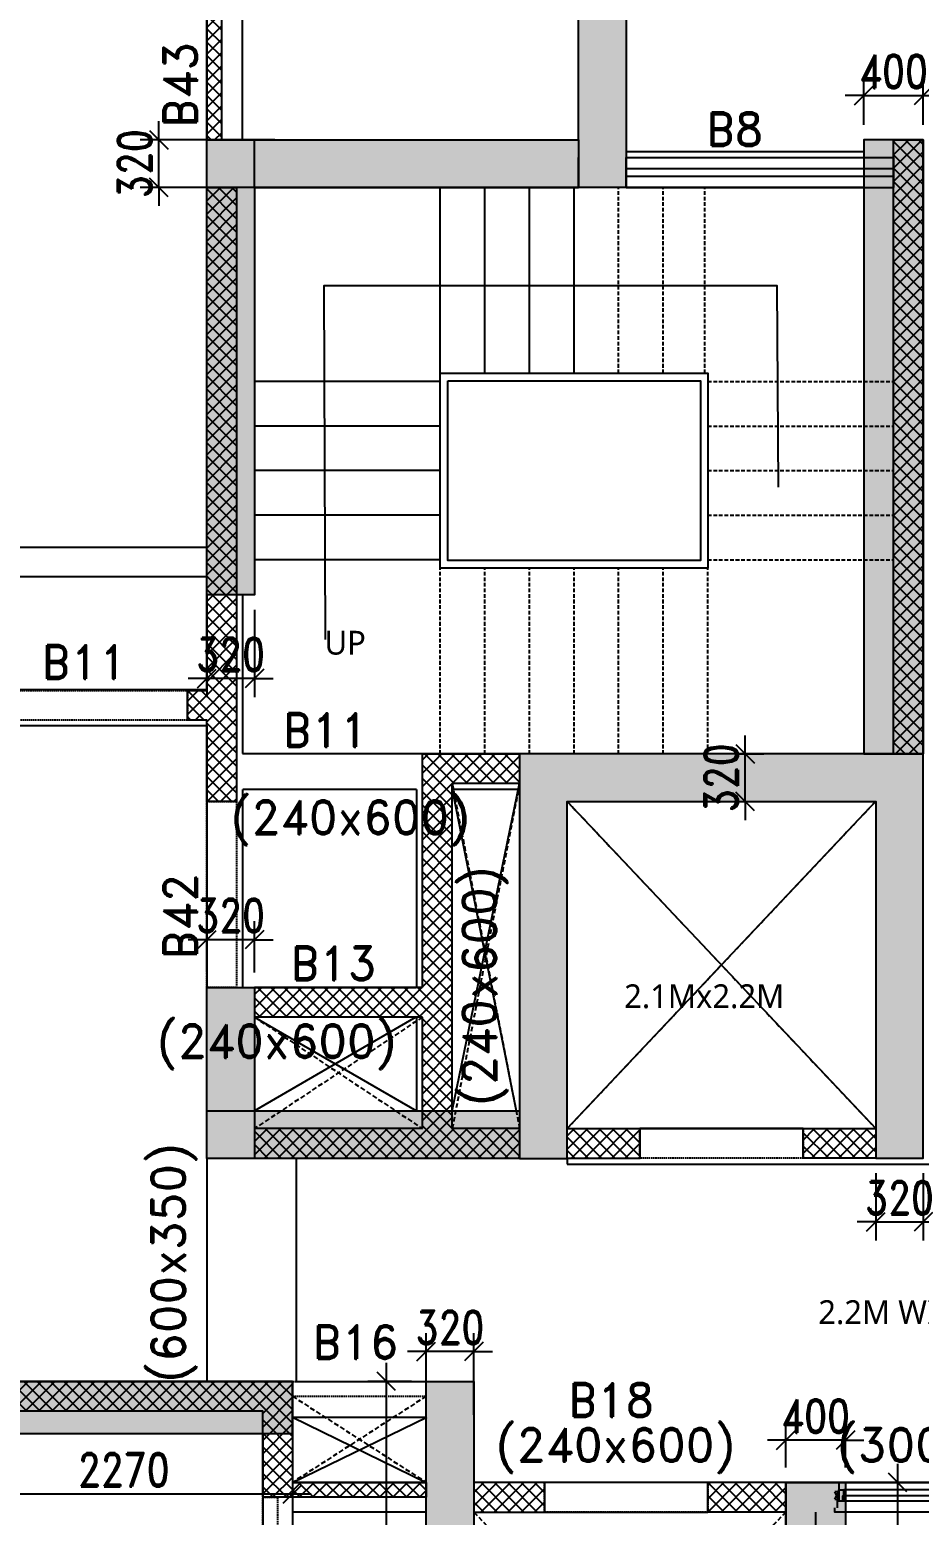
# Model space of a CAD drawing. Header units: millimetres. Extents: x 2061841 to 105821645, y -77612 to 48520811.
# Drawn here: x 105740344 to 105746329, y 48431366 to 48441357 of the extents above; entities that cross this region are included whole.
import ezdxf

# ---------------------------------------------------------------- set-up
doc = ezdxf.new("R2010")
doc.units = ezdxf.units.MM
doc.header["$LTSCALE"] = 10
doc.header["$MEASUREMENT"] = 0
for name, pattern in [('$0$HIDDEN', [0.375, 0.25, -0.125]), ('HIDDEN', [0.375, 0.25, -0.125]), ('HIDDEN2', [4.7625, 3.175, -1.5875])]:
    doc.linetypes.add(name, pattern=pattern)
for name, color, linetype in [('A-ANNO-LABL', 140, 'Continuous'), ('A-ANNO-SYMB', 211, 'Continuous'), ('A-ELEV-HIDN', 54, 'HIDDEN2'), ('A-FLOR-STRS', 211, 'Continuous'), ('A-GLAZ-FRAM', 74, 'Continuous'), ('A-WALL', 3, 'Continuous'), ('A-WALL-CILL', 140, 'Continuous'), ('A-WALL-FNSH', 8, 'Continuous'), ('A-WALL-PATT', 54, 'Continuous'), ('AS-COLS', 2, 'Continuous'), ('S-BEAM', 4, 'Continuous'), ('S-BEAMNO.', 4, 'Continuous'), ('S-CUTOUT', 6, 'Continuous'), ('S-OPENING', 6, 'Continuous')]:
    doc.layers.add(name, color=color, linetype=linetype)
doc.layers.add('S-STRCOL HATCH', color=33, linetype='Continuous', lineweight=9)
doc.styles.add('200', font='romand.shx', dxfattribs={"width": 0.8, "height": 225})
doc.styles.add('Lucida SU', font='l_10646.ttf')
doc.styles.add('RD', font='romand.shx', dxfattribs={"width": 0.9, "height": 225})
doc.dimstyles.new('GR1', dxfattribs={"dimtxt": 225, "dimasz": 125, "dimexe": 125, "dimexo": 100, "dimgap": 50, "dimtad": 1, "dimdec": 0, "dimzin": 3, "dimdsep": 46, "dimtxsty": '200', "dimblk1": 'OBLIQUE', "dimblk2": 'OBLIQUE', "dimsah": 1, "dimcen": 0.0625, "dimdle": 125, "dimclrd": 3, "dimclre": 3, "dimclrt": 2, "dimadec": 0, "dimazin": 0, "dimtfac": 1, "dimtdec": 0, "dimtix": 1, "dimtmove": 0, "dimatfit": 3, "dimfxl": 1, "dimtolj": 1, "dimtzin": 0, "dimarcsym": 0})
pattern_1 = [(135, (101911631.5, 48122568.903), (-44.9012806, -44.9012806), []), (225, (101911631.5, 48122568.903), (44.9012806, -44.9012806), [])]
pattern_2 = [(135, (101961624.047, 47916918.74), (-44.9012806, -44.9012806), []), (225, (101961624.047, 47916918.74), (44.9012806, -44.9012806), [])]

# ---------------------------------------------------------------- blocks, each defined once
blk = doc.blocks.new('Win clip')
for points in [[(14, 1.1), (14, 9), (17.6, 9), (17.6, 7.8), (18.8, 7.8), (18.8, 9), (20, 9), (20, 10.2), (0, 10.2), (0, 0), (3.4, 0), (3.4, -1.2), (2, -1.2), (2, -2.4), (4.6, -2.4), (4.6, 0), (16.8, 0), (16.8, -1.2), (15.4, -1.2), (15.4, -2.4), (18, -2.4), (18, 1.1)], [(1.2, 9), (12.7, 9), (12.7, 1.1), (1.2, 1.1)]]:
    blk.add_lwpolyline(points, close=True)
at = {"layer": 'Defpoints'}
blk.add_line((28, 2.7), (22, 2.7), dxfattribs=at)
blk = doc.blocks.new('*U685')
for p, q in [((70.2, 100), (1739.2, 100)), ((60, 25), (1739.2, 25)), ((70.4, 65.3), (1739.4, 65.3))]:
    blk.add_line(p, q)
at = {"color": 251}
for p, q in [((0, 87.5), (25, 87.5)), ((25, 87.5), (0, 37.5)), ((0, 87.5), (25, 37.5)), ((25, 37.5), (0, 37.5)), ((1799.2, 87.5), (1774.2, 87.5)), ((1774.2, 87.5), (1799.2, 37.5)), ((1799.2, 87.5), (1774.2, 37.5)), ((1774.2, 37.5), (1799.2, 37.5))]:
    blk.add_line(p, q, dxfattribs=at)
for points in [[(62.5, 70), (62.5, 66.5), (55, 66.5), (55, 85.2), (58.8, 85.2), (58.8, 83.6), (60, 83.6), (60, 88.3), (58.8, 88.3), (58.8, 86.6), (55, 86.6), (55, 98.7), (58.8, 98.7), (58.8, 97), (60, 97), (60, 100), (25, 100), (25, 25), (60, 25), (60, 65.3), (70, 65.3), (70, 70)], [(1736.7, 70), (1736.7, 66.5), (1744.2, 66.5), (1744.2, 85.2), (1740.4, 85.2), (1740.4, 83.6), (1739.2, 83.6), (1739.2, 88.3), (1740.4, 88.3), (1740.4, 86.6), (1744.2, 86.6), (1744.2, 98.7), (1740.4, 98.7), (1740.4, 97), (1739.2, 97), (1739.2, 100), (1774.2, 100), (1774.2, 25), (1739.2, 25), (1739.2, 65.3), (1729.2, 65.3), (1729.2, 70)], [(69, 69), (67.8, 69), (67.8, 70), (70, 70), (67.8, 70), (67.8, 69), (69, 69), (69, 66.5), (63.5, 66.5), (63.5, 69)], [(1730.2, 69), (1731.4, 69), (1731.4, 70), (1729.2, 70), (1731.4, 70), (1731.4, 69), (1730.2, 69), (1730.2, 66.5), (1735.7, 66.5), (1735.7, 69)]]:
    blk.add_lwpolyline(points)
for points in [[(58.8, 26.2), (26.2, 26.2), (26.2, 98.8), (53.8, 98.8), (53.8, 65.3), (58.8, 65.3)], [(64.7, 80), (64.7, 79), (63.5, 79), (64.7, 79), (64.7, 80), (62.5, 80)], [(1734.5, 80), (1734.5, 79), (1735.7, 79), (1734.5, 79), (1734.5, 80), (1736.7, 80)], [(1740.4, 26.2), (1773, 26.2), (1773, 98.8), (1745.4, 98.8), (1745.4, 65.3), (1740.4, 65.3)]]:
    blk.add_lwpolyline(points, close=True)
at = {"layer": 'A-WALL-CILL'}
blk.add_line((1774.2, -25), (25, -25), dxfattribs=at)
blk.add_lwpolyline([(0, 145), (0, 175), (1799.2, 175), (1799.2, 145)], dxfattribs=at)
at = {"layer": 'A-WALL-FNSH'}
for p, q in [((14.8, 87.5), (14.8, 145)), ((1784.4, 87.5), (1784.4, 145)), ((25, -25), (25, 35)), ((1774.2, -25), (1774.2, 35))]:
    blk.add_line(p, q, dxfattribs=at)
at = {"rotation": 270}
blk.add_blockref('Win clip', (60, 100), dxfattribs=at)
at = {"xscale": -1, "rotation": 90}
blk.add_blockref('Win clip', (1739.2, 100), dxfattribs=at)
blk = doc.blocks.new('_Oblique')
at = {"color": 0, "linetype": 'ByBlock', "lineweight": -2}
blk.add_line((-0.5, -0.5), (0.5, 0.5), dxfattribs=at)
blk = doc.blocks.new('*D1020')
at = {"layer": 'AS-COLS', "color": 3, "lineweight": -2, "transparency": 16777216}
for p, q in [((102976840.8, 48529831.9), (102976840.8, 48529399.3)), ((102979111.3, 48529831.9), (102979111.3, 48529399.3)), ((102976715.8, 48529524.3), (102979236.3, 48529524.3))]:
    blk.add_line(p, q, dxfattribs=at)
at = {"layer": 'Defpoints', "color": 0, "transparency": 16777216}
for p in [(102976840.8, 48529931.9), (102979111.3, 48529931.9), (102979111.3, 48529524.3)]:
    blk.add_point(p, dxfattribs=at)
at = {"layer": 'AS-COLS', "color": 3, "lineweight": -2, "transparency": 16777216, "xscale": 125, "yscale": 125, "zscale": 125, "rotation": 180}
blk.add_blockref('_Oblique', (102976840.8, 48529524.3), dxfattribs=at)
at = {"layer": 'AS-COLS', "color": 3, "lineweight": -2, "transparency": 16777216, "xscale": 125, "yscale": 125, "zscale": 125}
blk.add_blockref('_Oblique', (102979111.3, 48529524.3), dxfattribs=at)
at = {"layer": 'AS-COLS', "color": 2, "transparency": 16777216, "insert": (102977976, 48529686.8), "char_height": 225, "attachment_point": 5, "style": '200'}
blk.add_mtext('\\A1;2270', dxfattribs=at)
blk = doc.blocks.new('*D1022')
at = {"layer": 'AS-COLS', "color": 3, "lineweight": -2, "transparency": 16777216}
for p, q in [((102979743, 48526757.3), (102979743, 48530406.9)), ((102979911.3, 48530281.9), (102979618, 48530281.9)), ((102979911.3, 48526882.3), (102979618, 48526882.3))]:
    blk.add_line(p, q, dxfattribs=at)
at = {"layer": 'Defpoints', "color": 0, "transparency": 16777216}
for p in [(102979743, 48530281.9), (102980011.3, 48530281.9), (102980011.3, 48526882.3)]:
    blk.add_point(p, dxfattribs=at)
at = {"layer": 'AS-COLS', "color": 3, "lineweight": -2, "transparency": 16777216, "xscale": 125, "yscale": 125, "zscale": 125}
for p, rotation in [((102979743, 48530281.9), 90), ((102979743, 48526882.3), 270)]:
    blk.add_blockref('_Oblique', p, dxfattribs=dict(at, rotation=rotation))
at = {"layer": 'AS-COLS', "color": 2, "transparency": 16777216, "insert": (102979580.5, 48528582.1), "char_height": 225, "attachment_point": 5, "rotation": 90, "style": '200'}
blk.add_mtext('\\A1;3400', dxfattribs=at)
blk = doc.blocks.new('*D1023')
at = {"layer": 'AS-COLS', "color": 3, "lineweight": -2, "transparency": 16777216}
for p, q in [((102980011.3, 48530079.9), (102980011.3, 48530606.9)), ((102980331.3, 48530055.7), (102980331.3, 48530606.9)), ((102980011.3, 48530481.9), (102979886.3, 48530481.9)), ((102980331.3, 48530481.9), (102980011.3, 48530481.9)), ((102980331.3, 48530481.9), (102980456.3, 48530481.9))]:
    blk.add_line(p, q, dxfattribs=at)
at = {"layer": 'Defpoints', "color": 0, "transparency": 16777216}
for p in [(102980011.3, 48530481.9), (102980011.3, 48529979.9), (102980331.3, 48529955.7)]:
    blk.add_point(p, dxfattribs=at)
at = {"layer": 'AS-COLS', "color": 3, "lineweight": -2, "transparency": 16777216, "xscale": 125, "yscale": 125, "zscale": 125}
blk.add_blockref('_Oblique', (102980011.3, 48530481.9), dxfattribs=at)
at = {"layer": 'AS-COLS', "color": 3, "lineweight": -2, "transparency": 16777216, "xscale": 125, "yscale": 125, "zscale": 125, "rotation": 180}
blk.add_blockref('_Oblique', (102980331.3, 48530481.9), dxfattribs=at)
at = {"layer": 'AS-COLS', "color": 2, "transparency": 16777216, "insert": (102980171.3, 48530644.4), "char_height": 225, "attachment_point": 5, "style": '200'}
blk.add_mtext('\\A1;320', dxfattribs=at)
blk = doc.blocks.new('*D1024')
at = {"layer": 'AS-COLS', "color": 3, "lineweight": -2, "transparency": 16777216}
for p, q in [((102982431.3, 48529702.1), (102982431.3, 48530010.7)), ((102982831.3, 48529701.6), (102982831.3, 48530010.7)), ((102982431.3, 48529885.7), (102982306.3, 48529885.7)), ((102982831.3, 48529885.7), (102982431.3, 48529885.7)), ((102982831.3, 48529885.7), (102982956.3, 48529885.7))]:
    blk.add_line(p, q, dxfattribs=at)
at = {"layer": 'Defpoints', "color": 0, "transparency": 16777216}
for p in [(102982431.3, 48529885.7), (102982431.3, 48529602.1, 0), (102982831.3, 48529601.6, 0)]:
    blk.add_point(p, dxfattribs=at)
at = {"layer": 'AS-COLS', "color": 3, "lineweight": -2, "transparency": 16777216, "xscale": 125, "yscale": 125, "zscale": 125}
blk.add_blockref('_Oblique', (102982431.3, 48529885.7), dxfattribs=at)
at = {"layer": 'AS-COLS', "color": 3, "lineweight": -2, "transparency": 16777216, "xscale": 125, "yscale": 125, "zscale": 125, "rotation": 180}
blk.add_blockref('_Oblique', (102982831.3, 48529885.7), dxfattribs=at)
at = {"layer": 'AS-COLS', "color": 2, "transparency": 16777216, "insert": (102982631.3, 48530048.2), "char_height": 225, "attachment_point": 5, "style": '200'}
blk.add_mtext('\\A1;400', dxfattribs=at)
blk = doc.blocks.new('*D1025')
at = {"layer": 'AS-COLS', "color": 3, "lineweight": -2, "transparency": 16777216}
for p, q in [((102983182.9, 48529726.6), (102983182.9, 48526756.3)), ((102982931.3, 48529601.6), (102983307.9, 48529601.6)), ((102982931.3, 48526881.3), (102983307.9, 48526881.3))]:
    blk.add_line(p, q, dxfattribs=at)
at = {"layer": 'Defpoints', "color": 0, "transparency": 16777216}
for p in [(102982831.3, 48529601.6), (102982831.3, 48526881.3), (102983182.9, 48526881.3)]:
    blk.add_point(p, dxfattribs=at)
at = {"layer": 'AS-COLS', "color": 3, "lineweight": -2, "transparency": 16777216, "xscale": 125, "yscale": 125, "zscale": 125}
for p, rotation in [((102983182.9, 48529601.6), 90), ((102983182.9, 48526881.3), 270)]:
    blk.add_blockref('_Oblique', p, dxfattribs=dict(at, rotation=rotation))
at = {"layer": 'AS-COLS', "color": 2, "transparency": 16777216, "insert": (102983020.4, 48528241.4), "char_height": 225, "attachment_point": 5, "rotation": 90, "style": '200'}
blk.add_mtext('\\A1;2720', dxfattribs=at)
blk = doc.blocks.new('*D1029')
at = {"layer": 'AS-COLS', "color": 3, "lineweight": -2, "transparency": 16777216}
for p, q in [((102983035.5, 48531681.9), (102983035.5, 48531228.8)), ((102983355.5, 48531681.9), (102983355.5, 48531228.8)), ((102983035.5, 48531353.8), (102982910.5, 48531353.8)), ((102983035.5, 48531353.8), (102983355.5, 48531353.8)), ((102983355.5, 48531353.8), (102983480.5, 48531353.8))]:
    blk.add_line(p, q, dxfattribs=at)
at = {"layer": 'Defpoints', "color": 0, "transparency": 16777216}
for p in [(102983035.5, 48531781.9), (102983355.5, 48531781.9), (102983355.5, 48531353.8)]:
    blk.add_point(p, dxfattribs=at)
at = {"layer": 'AS-COLS', "color": 3, "lineweight": -2, "transparency": 16777216, "xscale": 125, "yscale": 125, "zscale": 125}
blk.add_blockref('_Oblique', (102983035.5, 48531353.8), dxfattribs=at)
at = {"layer": 'AS-COLS', "color": 3, "lineweight": -2, "transparency": 16777216, "xscale": 125, "yscale": 125, "zscale": 125, "rotation": 180}
blk.add_blockref('_Oblique', (102983355.5, 48531353.8), dxfattribs=at)
at = {"layer": 'AS-COLS', "color": 2, "transparency": 16777216, "insert": (102983195.5, 48531516.3), "char_height": 225, "attachment_point": 5, "style": '200'}
blk.add_mtext('\\A1;320', dxfattribs=at)
blk = doc.blocks.new('*D1030')
at = {"layer": 'AS-COLS', "color": 3, "lineweight": -2, "transparency": 16777216}
for p, q in [((102978535.5, 48533031.3), (102978535.5, 48533377.1)), ((102978855.5, 48533031.3), (102978855.5, 48533377.1)), ((102978535.5, 48533252.1), (102978410.5, 48533252.1)), ((102978855.5, 48533252.1), (102978535.5, 48533252.1)), ((102978855.5, 48533252.1), (102978980.5, 48533252.1))]:
    blk.add_line(p, q, dxfattribs=at)
at = {"layer": 'Defpoints', "color": 0, "transparency": 16777216}
for p in [(102978535.5, 48533252.1), (102978535.5, 48532931.3), (102978855.5, 48532931.3)]:
    blk.add_point(p, dxfattribs=at)
at = {"layer": 'AS-COLS', "color": 3, "lineweight": -2, "transparency": 16777216, "xscale": 125, "yscale": 125, "zscale": 125}
blk.add_blockref('_Oblique', (102978535.5, 48533252.1), dxfattribs=at)
at = {"layer": 'AS-COLS', "color": 3, "lineweight": -2, "transparency": 16777216, "xscale": 125, "yscale": 125, "zscale": 125, "rotation": 180}
blk.add_blockref('_Oblique', (102978855.5, 48533252.1), dxfattribs=at)
at = {"layer": 'AS-COLS', "color": 2, "transparency": 16777216, "insert": (102978695.5, 48533414.6), "char_height": 225, "attachment_point": 5, "style": '200'}
blk.add_mtext('\\A1;320', dxfattribs=at)
blk = doc.blocks.new('*D1031')
at = {"layer": 'AS-COLS', "color": 3, "lineweight": -2, "transparency": 16777216}
for p, q in [((102982157.8, 48534501.3), (102982157.8, 48534626.3)), ((102982097.6, 48534501.3), (102982282.8, 48534501.3)), ((102982157.8, 48534181.3), (102982157.8, 48534501.3)), ((102982097.6, 48534181.3), (102982282.8, 48534181.3)), ((102982157.8, 48534181.3), (102982157.8, 48534056.3))]:
    blk.add_line(p, q, dxfattribs=at)
at = {"layer": 'Defpoints', "color": 0, "transparency": 16777216}
for p in [(102981997.6, 48534501.3), (102982157.8, 48534501.3), (102981997.6, 48534181.3)]:
    blk.add_point(p, dxfattribs=at)
at = {"layer": 'AS-COLS', "color": 3, "lineweight": -2, "transparency": 16777216, "xscale": 125, "yscale": 125, "zscale": 125}
for p, rotation in [((102982157.8, 48534501.3), 270), ((102982157.8, 48534181.3), 90)]:
    blk.add_blockref('_Oblique', p, dxfattribs=dict(at, rotation=rotation))
at = {"layer": 'AS-COLS', "color": 2, "transparency": 16777216, "insert": (102981995.3, 48534341.3), "char_height": 225, "attachment_point": 5, "rotation": 90, "style": '200'}
blk.add_mtext('\\A1;320', dxfattribs=at)
blk = doc.blocks.new('*D1032')
at = {"layer": 'AS-COLS', "color": 3, "lineweight": -2, "transparency": 16777216}
for p, q in [((102978535.5, 48535471.3), (102978535.5, 48534883)), ((102978855.5, 48535471.3), (102978855.5, 48534883)), ((102978535.5, 48535008), (102978410.5, 48535008)), ((102978855.5, 48535008), (102978535.5, 48535008)), ((102978855.5, 48535008), (102978980.5, 48535008))]:
    blk.add_line(p, q, dxfattribs=at)
at = {"layer": 'Defpoints', "color": 0, "transparency": 16777216}
for p in [(102978535.5, 48535571.3), (102978855.5, 48535571.3), (102978535.5, 48535008)]:
    blk.add_point(p, dxfattribs=at)
at = {"layer": 'AS-COLS', "color": 3, "lineweight": -2, "transparency": 16777216, "xscale": 125, "yscale": 125, "zscale": 125}
blk.add_blockref('_Oblique', (102978535.5, 48535008), dxfattribs=at)
at = {"layer": 'AS-COLS', "color": 3, "lineweight": -2, "transparency": 16777216, "xscale": 125, "yscale": 125, "zscale": 125, "rotation": 180}
blk.add_blockref('_Oblique', (102978855.5, 48535008), dxfattribs=at)
at = {"layer": 'AS-COLS', "color": 2, "transparency": 16777216, "insert": (102978695.5, 48535170.5), "char_height": 225, "attachment_point": 5, "style": '200'}
blk.add_mtext('\\A1;320', dxfattribs=at)
blk = doc.blocks.new('*D1052')
at = {"layer": 'AS-COLS', "color": 3, "lineweight": -2, "transparency": 16777216}
for p, q in [((102978212.2, 48538631.2), (102978212.2, 48538756.2)), ((102978992.6, 48538631.2), (102978087.2, 48538631.2)), ((102978212.2, 48538311.2), (102978212.2, 48538631.2)), ((102978992.6, 48538311.2), (102978087.2, 48538311.2)), ((102978212.2, 48538311.2), (102978212.2, 48538186.2))]:
    blk.add_line(p, q, dxfattribs=at)
at = {"layer": 'Defpoints', "color": 0, "transparency": 16777216}
for p in [(102978212.2, 48538631.2), (102979092.6, 48538631.2, 0), (102979092.6, 48538311.2)]:
    blk.add_point(p, dxfattribs=at)
at = {"layer": 'AS-COLS', "color": 3, "lineweight": -2, "transparency": 16777216, "xscale": 125, "yscale": 125, "zscale": 125}
for p, rotation in [((102978212.2, 48538631.2), 270), ((102978212.2, 48538311.2), 90)]:
    blk.add_blockref('_Oblique', p, dxfattribs=dict(at, rotation=rotation))
at = {"layer": 'AS-COLS', "color": 2, "transparency": 16777216, "insert": (102978049.7, 48538471.2), "char_height": 225, "attachment_point": 5, "rotation": 90, "style": '200'}
blk.add_mtext('\\A1;320', dxfattribs=at)
blk = doc.blocks.new('*D1053')
at = {"layer": 'AS-COLS', "color": 3, "lineweight": -2, "transparency": 16777216}
for p, q in [((102982955.5, 48538731.2), (102982955.5, 48539053.7)), ((102983355.5, 48538731.2), (102983355.5, 48539053.7)), ((102982955.5, 48538928.7), (102982830.5, 48538928.7)), ((102982955.5, 48538928.7), (102983355.5, 48538928.7)), ((102983355.5, 48538928.7), (102983480.5, 48538928.7))]:
    blk.add_line(p, q, dxfattribs=at)
at = {"layer": 'Defpoints', "color": 0, "transparency": 16777216}
for p in [(102983355.5, 48538928.7), (102982955.5, 48538631.2), (102983355.5, 48538631.2)]:
    blk.add_point(p, dxfattribs=at)
at = {"layer": 'AS-COLS', "color": 3, "lineweight": -2, "transparency": 16777216, "xscale": 125, "yscale": 125, "zscale": 125}
blk.add_blockref('_Oblique', (102982955.5, 48538928.7), dxfattribs=at)
at = {"layer": 'AS-COLS', "color": 3, "lineweight": -2, "transparency": 16777216, "xscale": 125, "yscale": 125, "zscale": 125, "rotation": 180}
blk.add_blockref('_Oblique', (102983355.5, 48538928.7), dxfattribs=at)
at = {"layer": 'AS-COLS', "color": 2, "transparency": 16777216, "insert": (102983155.5, 48539091.2), "char_height": 225, "attachment_point": 5, "style": '200'}
blk.add_mtext('\\A1;400', dxfattribs=at)
blk = doc.blocks.new('TOWER-A TYPICAL FLOOR FRAMING PLAN N')
at = {"layer": 'A-WALL-PATT'}
h = blk.add_hatch(dxfattribs=at)
h.set_pattern_fill('ANSI37', color=8, scale=20, angle=90)
h.set_pattern_definition(pattern_1)
h.paths.add_polyline_path([(102978635.6, 48539591.3), (102978535.5, 48539591.3), (102978535.5, 48538631.2), (102978635.6, 48538631.2), (102978635.6, 48539591.3)])
h = blk.add_hatch(dxfattribs=at)
h.set_pattern_fill('ANSI37', color=8, scale=20, angle=90)
h.set_pattern_definition(pattern_1)
h.paths.add_polyline_path([(102983155.5, 48538631.2), (102983355.5, 48538631.2), (102983355.5, 48534501.3), (102983155.5, 48534501.3), (102983155.5, 48538631.2)])
h = blk.add_hatch(dxfattribs=at)
h.set_pattern_fill('ANSI37', color=8, scale=20, angle=90)
h.set_pattern_definition(pattern_1)
h.paths.add_polyline_path([(102978404.4, 48534927.6), (102978535.5, 48534927.6), (102978535.5, 48538311.2), (102978735.5, 48538311.2), (102978735.5, 48534181.3), (102978535.5, 48534181.3), (102978535.5, 48534727.6), (102978404.4, 48534727.6), (102978404.4, 48534927.6)])
h = blk.add_hatch(dxfattribs=at)
h.set_pattern_fill('ANSI37', color=8, scale=20, angle=90)
h.set_pattern_definition(pattern_1)
h.paths.add_polyline_path([(102980185.5, 48534301.3), (102980639.7, 48534301.3), (102980639.7, 48534501.3), (102979985.5, 48534501.3), (102979985.5, 48532931.3), (102978855.5, 48532931.3), (102978855.5, 48532731.3), (102979985.5, 48532731.3), (102979985.5, 48531981.3), (102978855.5, 48531981.3), (102978855.5, 48531781.3), (102980639.7, 48531781.3), (102980639.7, 48531981.3), (102980185.5, 48531981.3), (102980185.5, 48534301.3)])
h = blk.add_hatch(dxfattribs=at)
h.set_pattern_fill('ANSI37', color=8, scale=20, angle=90)
h.set_pattern_definition(pattern_1)
h.paths.add_polyline_path([(102980959.7, 48531981.3), (102981447.6, 48531981.3), (102981447.6, 48531781.3), (102980959.7, 48531781.3), (102980959.7, 48531981.3)])
h = blk.add_hatch(dxfattribs=at)
h.set_pattern_fill('ANSI37', color=8, scale=20, angle=90)
h.set_pattern_definition(pattern_1)
h.paths.add_polyline_path([(102983035.5, 48531781.9), (102982547.6, 48531781.9), (102982547.6, 48531981.3), (102983035.5, 48531981.3), (102983035.5, 48531781.9)])
h = blk.add_hatch(dxfattribs=at)
h.set_pattern_fill('ANSI37', color=8, scale=20, angle=90)
h.set_pattern_definition(pattern_1)
h.paths.add_polyline_path([(102977886.3, 48526981.3), (102977886.3, 48523181.3), (102978204.5, 48523181.3), (102978204.5, 48522981.3), (102977786.3, 48522981.3), (102977786.3, 48526881.3), (102975956.3, 48526881.3), (102975956.3, 48526981.3)])
h.paths.add_polyline_path([(102978911.3, 48529501.9), (102980011.3, 48529501.9), (102980011.3, 48529601.9), (102979111.3, 48529601.9), (102979111.3, 48530281.9), (102977085.5, 48530281.9), (102977085.5, 48530537.5), (102976885.5, 48530537.5), (102976885.5, 48530081.9), (102978911.3, 48530081.9)])
h.paths.add_polyline_path([(102979011.3, 48528701.9), (102978911.3, 48528701.9), (102978911.3, 48526981.3), (102978886.3, 48526981.3), (102978886.3, 48526881.3), (102980011.3, 48526881.3), (102980011.3, 48527081.3), (102979111.3, 48527081.3), (102979111.3, 48527801.9), (102980011.3, 48527801.9), (102980011.3, 48528001.9), (102979011.3, 48528001.9)])
h = blk.add_hatch(dxfattribs=at)
h.set_pattern_fill('ANSI37', color=8, scale=20, angle=90)
h.set_pattern_definition(pattern_2)
h.paths.add_polyline_path([(102980331.3, 48529602.8), (102980806.1, 48529602.8), (102980806.1, 48529402.7), (102980331.3, 48529402.7)])
h = blk.add_hatch(dxfattribs=at)
h.set_pattern_fill('ANSI37', color=8, scale=20, angle=90)
h.set_pattern_definition(pattern_2)
h.paths.add_polyline_path([(102981906.1, 48529602.8), (102982431.1, 48529602.8), (102982431.1, 48529402.7), (102981906.1, 48529402.7)])
at = {"layer": 'S-STRCOL HATCH'}
h = blk.add_hatch(color=256, dxfattribs=at)
h.dxf.hatch_style = 1
h.paths.add_polyline_path([(102978535.5, 48538631.2), (102978855.5, 48538631.2), (102981035.5, 48538631.2), (102981035.5, 48541331.8), (102981355.5, 48541331.8), (102981355.5, 48538311.2), (102978855.5, 48538311.2), (102978855.5, 48535571.3), (102978535.5, 48535571.3)])
h = blk.add_hatch(color=256, dxfattribs=at)
h.dxf.hatch_style = 1
h.paths.add_polyline_path([(102983355.5, 48538631.2), (102982955.5, 48538631.2), (102982955.5, 48534501.3), (102983355.5, 48534501.3), (102983355.5, 48538631.2)])
h = blk.add_hatch(color=256, dxfattribs=at)
h.dxf.hatch_style = 1
h.paths.add_polyline_path([(102981355.5, 48538311.2), (102981035.5, 48538311.2), (102981035.5, 48538311.2)])
h = blk.add_hatch(color=256, dxfattribs=at)
h.dxf.hatch_style = 1
h.paths.add_polyline_path([(102980639.7, 48534501.3), (102980639.7, 48531781.3), (102980959.7, 48531781.3), (102980959.7, 48534182), (102983035.5, 48534182), (102983035.5, 48531781.9), (102983355.5, 48531781.9), (102983355.4, 48534502), (102983355.5, 48534501.3), (102983035.5, 48534501.3)])
h = blk.add_hatch(color=256, dxfattribs=at)
h.dxf.hatch_style = 1
h.paths.add_polyline_path([(102978535.5, 48532932), (102978855.5, 48532932), (102978855.5, 48531782), (102978535.5, 48531782)])
h = blk.add_hatch(color=256, dxfattribs=at)
h.dxf.hatch_style = 1
h.paths.add_polyline_path([(102978534.7, 48531781.3), (102978534.7, 48532101.3), (102980639.7, 48532101.3), (102980639.7, 48531781.3)])
h = blk.add_hatch(color=256, dxfattribs=at)
h.dxf.hatch_style = 1
h.paths.add_polyline_path([(102979111.3, 48530281.9), (102976840.8, 48530281.9), (102976840.8, 48529931.9), (102979111.3, 48529931.9), (102979111.3, 48530281.9)])
h = blk.add_hatch(color=256, dxfattribs=at)
h.dxf.hatch_style = 1
edge = h.paths.add_edge_path()
edge.add_line((102982831.3, 48529601.7), (102982831.3, 48526881.1))
edge.add_line((102982831.3, 48526881.3), (102980011.3, 48526882))
edge.add_line((102980011.3, 48526882), (102980011.3, 48530281.9))
edge.add_line((102980011.3, 48530281.9), (102980331.3, 48530281.9))
edge.add_line((102980331.3, 48530281.9), (102980331.3, 48527202))
edge.add_line((102980331.3, 48527202), (102982431.3, 48527202))
edge.add_line((102982431.3, 48527202), (102982431.3, 48529602.6))
edge.add_line((102982431.3, 48529602.6), (102982761.3, 48529602.6))
at = {"layer": 'A-ANNO-SYMB', "elevation": 0}
blk.add_lwpolyline([(102982380.6, 48536295.1), (102982371.6, 48537648.7), (102979322.6, 48537648.7), (102979330.6, 48535271.9)], dxfattribs=at)
at = {"layer": 'A-ELEV-HIDN'}
for p, q in [((102980185.5, 48534301.3), (102980639.7, 48531981.3)), ((102980639.7, 48534301.3), (102980185.5, 48531981.3)), ((102980959.7, 48534181.9, 0), (102983035.5, 48531981.3, 0)), ((102983035.5, 48534181.9, 0), (102980959.7, 48531981.3)), ((102978855.5, 48532731.3, 0), (102979985.5, 48531981.3)), ((102979985.5, 48532731.3, 0), (102978855.5, 48531981.3, 0)), ((102979111.3, 48530181.9), (102980011.3, 48529601.9)), ((102980011.3, 48530181.9), (102979111.3, 48529601.9))]:
    blk.add_line(p, q, dxfattribs=at)
at = {"layer": 'A-ELEV-HIDN', "ltscale": 0.3}
for p, q in [((102979111.3, 48530281.9), (102980011.3, 48530281.9)), ((102979111.3, 48530181.9), (102980011.3, 48530181.9))]:
    blk.add_line(p, q, dxfattribs=at)
at = {"layer": 'A-ELEV-HIDN', "ltscale": 0.3, "elevation": 0}
for points in [[(102977204.4, 48534927.6), (102978404.4, 48534927.6), (102978404.4, 48534727.6), (102977204.4, 48534727.6)], [(102978735.5, 48532931.3), (102978535.5, 48532931.3), (102978535.5, 48534181.3), (102978735.5, 48534181.3)], [(102980806.3, 48529602.8), (102981906.3, 48529602.8), (102981906.3, 48529402.7), (102980806.3, 48529402.7)]]:
    blk.add_lwpolyline(points, close=True, dxfattribs=at)
at = {"layer": 'A-ELEV-HIDN', "ltscale": 0.3}
for points in [[(102981447.6, 48531981.3), (102982547.6, 48531981.3), (102982547.6, 48531781.9), (102981447.6, 48531781.9)], [(102978911.3, 48529501.9), (102979011.3, 48529501.9), (102979011.3, 48528701.9), (102978911.3, 48528701.9)]]:
    blk.add_lwpolyline(points, close=True, dxfattribs=at)
at = {"layer": 'A-ELEV-HIDN'}
for points in [[(102982431.3, 48529402.8), (102980281.3, 48527202.8)], [(102980331.3, 48529402.7), (102982431.3, 48527201.9)]]:
    blk.add_lwpolyline(points, dxfattribs=at)
at = {"layer": 'A-FLOR-STRS'}
for p, q in [((102980105.5, 48537061.2), (102980105.5, 48538311.2)), ((102980405.5, 48537061.2), (102980405.5, 48538311.2)), ((102980705.5, 48537061.2), (102980705.5, 48538311.2)), ((102981005.5, 48537061.2), (102981005.5, 48538311.2)), ((102980105.5, 48537006.3), (102978855.5, 48537006.3, 0)), ((102980105.5, 48536706.3), (102978855.5, 48536706.3, 0)), ((102980105.5, 48536406.3), (102978855.5, 48536406.3, 0)), ((102980105.5, 48536106.3), (102978855.5, 48536106.3, 0)), ((102980105.5, 48535806.3), (102978855.5, 48535806.3, 0))]:
    blk.add_line(p, q, dxfattribs=at)
at = {"layer": 'A-FLOR-STRS', "linetype": 'HIDDEN', "ltscale": 10}
for p, q in [((102981305.5, 48537061.2), (102981305.5, 48538311.2)), ((102981605.5, 48537061.2), (102981605.5, 48538311.2)), ((102981885.5, 48537061.2), (102981885.5, 48538311.2)), ((102981905.5, 48537006.3), (102983155.5, 48537006.3)), ((102981905.5, 48536706.3), (102983155.5, 48536706.3)), ((102981905.5, 48536406.3), (102983155.5, 48536406.3)), ((102981905.5, 48536106.3), (102983155.5, 48536106.3)), ((102981905.5, 48535806.3), (102983155.5, 48535806.3)), ((102980105.5, 48534501.3), (102980105.5, 48535751.3)), ((102980405.5, 48534501.3), (102980405.5, 48535751.3)), ((102980705.5, 48534501.3), (102980705.5, 48535751.3)), ((102981005.5, 48534501.3), (102981005.5, 48535751.3)), ((102981305.5, 48534501.3), (102981305.5, 48535751.3)), ((102981605.5, 48534501.3), (102981605.5, 48535751.3)), ((102981905.5, 48534501.3), (102981905.5, 48535751.3))]:
    blk.add_line(p, q, dxfattribs=at)
at = {"layer": 'A-FLOR-STRS'}
for points in [[(102980105.5, 48537061.2), (102981905.5, 48537061.2), (102981905.5, 48535751.3), (102980105.5, 48535751.3)], [(102980155.5, 48537011.2), (102981855.5, 48537011.2), (102981855.5, 48535801.3), (102980155.5, 48535801.3)]]:
    blk.add_lwpolyline(points, close=True, dxfattribs=at)
at = {"layer": 'A-GLAZ-FRAM', "color": 252, "elevation": 0}
for points in [[(102983155.5, 48538436.2), (102981355.5, 48538436.2)], [(102981355.5, 48538386.2), (102983155.5, 48538386.3)]]:
    blk.add_lwpolyline(points, dxfattribs=at)
at = {"layer": 'A-WALL', "color": 8}
for p, q in [((102978855.5, 48538311.2), (102978855.5, 48538511.2)), ((102981035.5, 48538311.2, 0), (102981035.5, 48538511.2, 0)), ((102981355.5, 48538511.2, 0), (102983155.5, 48538511.2)), ((102981355.5, 48538311.2, 0), (102981355.5, 48538511.2, 0)), ((102983155.5, 48538511.2), (102983155.5, 48538311.2)), ((102978855.5, 48538311.2), (102981035.5, 48538311.2)), ((102981355.5, 48538311.2, 0), (102983155.5, 48538311.2)), ((102979985.5, 48534501.3), (102980639.7, 48534501.3)), ((102979985.5, 48532931.3), (102979985.5, 48534501.3)), ((102980639.7, 48534501.3), (102980639.7, 48534301.3)), ((102980639.7, 48534301.3), (102980185.5, 48534301.3)), ((102980185.5, 48531981.3), (102980185.5, 48534301.3)), ((102979985.5, 48532931.3, 0), (102978855.5, 48532931.3, 0)), ((102978855.5, 48532931.3, 0), (102978855.5, 48532731.3, 0)), ((102979985.5, 48532731.3, 0), (102978855.5, 48532731.3, 0)), ((102979985.5, 48531981.3), (102979985.5, 48532731.3)), ((102979985.5, 48531981.3), (102978855.5, 48531981.3)), ((102978855.5, 48531981.3), (102978855.5, 48531781.3)), ((102980639.7, 48531981.3), (102980185.5, 48531981.3)), ((102980639.7, 48531981.3), (102980639.7, 48531781.3)), ((102982547.6, 48531981.3, 0), (102981447.6, 48531981.3)), ((102980639.7, 48531781.3), (102978855.5, 48531781.3)), ((102980331.3, 48529602.8, 0), (102980806.3, 48529602.8, 0)), ((102980331.3, 48529601.9, 0), (102980331.3, 48529401.9, 0)), ((102980806.3, 48529602.8, 0), (102980806.3, 48529402.8, 0)), ((102981906.3, 48529402.8), (102981906.3, 48529602.8)), ((102981906.3, 48529602.8), (102982431.3, 48529602.8)), ((102982431.3, 48529601.3, 0), (102982431.3, 48527201.8, 0)), ((102980331.3, 48529402.7, 0), (102981906.3, 48529402.7)), ((102982431.3, 48529402.8), (102981906.3, 48529402.8)), ((102982631.3, 48529401.9, 0), (102982631.3, 48527201.8, 0))]:
    blk.add_line(p, q, dxfattribs=at)
for points in [[(102978635.6, 48539591.3), (102978535.5, 48539591.3), (102978535.5, 48538631.2), (102978635.6, 48538631.2)], [(102978855.5, 48538631.2), (102981035.5, 48538631.2), (102981035.5, 48538311.2), (102978855.5, 48538311.2)], [(102983155.5, 48538631.2), (102983355.5, 48538631.2), (102983355.5, 48534501.3), (102983155.5, 48534501.3)], [(102978404.4, 48534927.6), (102978535.5, 48534927.6), (102978535.5, 48538311.2), (102978735.5, 48538311.2), (102978735.5, 48534181.3), (102978535.5, 48534181.3), (102978535.5, 48534727.6), (102978404.4, 48534727.6)], [(102980959.7, 48531981.3), (102981447.6, 48531981.3), (102981447.6, 48531781.3), (102980959.7, 48531781.3)], [(102978911.3, 48529501.9), (102978911.3, 48530081.9), (102976885.5, 48530081.9), (102976885.5, 48530537.5), (102977085.5, 48530537.5), (102977085.5, 48530281.9), (102979111.3, 48530281.9), (102979111.3, 48529601.9), (102980011.3, 48529601.9), (102980011.3, 48529501.9)]]:
    blk.add_lwpolyline(points, close=True, dxfattribs=at)
at = {"layer": 'A-WALL', "color": 8, "elevation": 0}
blk.add_lwpolyline([(102983035.5, 48531781.9), (102982547.6, 48531781.9), (102982547.6, 48531981.3), (102983035.5, 48531981.3)], close=True, dxfattribs=at)
at = {"layer": 'AS-COLS', "color": 1, "elevation": 0}
for points in [[(102981035.5, 48538631.2), (102981035.5, 48541331.8), (102981355.5, 48541331.8), (102981355.5, 48538311.2), (102978855.5, 48538311.2), (102978855.5, 48535571.3), (102978535.5, 48535571.3), (102978535.5, 48538631.2)], [(102978535.5, 48532931.3), (102978855.5, 48532931.3), (102978855.5, 48531781.3), (102978535.5, 48531781.3)], [(102978535.5, 48531781.3), (102978535.5, 48532101.3), (102980639.7, 48532101.3), (102980639.7, 48531781.3)], [(102982831.3, 48529601.6), (102982831.3, 48526881.3), (102980011.3, 48526881.3), (102980011.3, 48530281.9), (102980331.3, 48530281.9), (102980331.3, 48527201.3), (102982431.3, 48527201.8), (102982431.3, 48529602.1)]]:
    blk.add_lwpolyline(points, close=True, dxfattribs=at)
at = {"layer": 'AS-COLS', "color": 1}
for points in [[(102983355.5, 48538631.2), (102982955.5, 48538631.2), (102982955.5, 48534501.3), (102983355.5, 48534501.3)], [(102980639.7, 48534501.3), (102980639.7, 48531781.3), (102980959.7, 48531781.3), (102980959.7, 48534181.3), (102983035.5, 48534181.3), (102983035.5, 48531781.9), (102983355.5, 48531781.9), (102983355.5, 48534501.3), (102983355.5, 48534501.3), (102983035.5, 48534501.3), (102983035.5, 48534501.3)], [(102979111.3, 48530281.9), (102976840.8, 48530281.9), (102976840.8, 48529931.9), (102979111.3, 48529931.9)]]:
    blk.add_lwpolyline(points, close=True, dxfattribs=at)
at = {"layer": 'S-BEAM', "linetype": '$0$HIDDEN'}
for p, q in [((102978535.5, 48538631.2), (102978535.5, 48542521.3)), ((102978775.5, 48538631.2), (102978775.5, 48541091.8)), ((102974771.4, 48535891.3, 0), (102978535.5, 48535891.3, 0)), ((102978535.5, 48535691.2, 0), (102977085.4, 48535691.2, 0)), ((102978535.5, 48535571.3), (102978535.5, 48534931.2)), ((102978775.5, 48535571.3), (102978775.5, 48534501.3)), ((102978535.5, 48534931.2, 0), (102977085.3, 48534931.2, 0)), ((102978535.5, 48534691.2, 0), (102977080.8, 48534691.2, 0)), ((102978535.5, 48534691.2), (102978535.5, 48532931.3)), ((102980105.5, 48534501.3), (102978775.5, 48534501.3)), ((102978775.5, 48534261.3), (102978775.5, 48532931.3)), ((102979945.5, 48534261.3), (102978775.5, 48534261.3)), ((102979945.5, 48534261.3), (102979945.5, 48532931.3)), ((102978775.5, 48532931.3, 0), (102979945.5, 48532931.3, 0)), ((102978535.5, 48531781.2), (102978535.5, 48530281.3)), ((102979135.5, 48531781.2), (102979135.5, 48530281.3)), ((102980959.7, 48531781.3), (102980959.7, 48531741.3)), ((102980959.7, 48531741.3), (102984855.5, 48531741.3)), ((102979135.5, 48530281.3), (102980011.3, 48530281.3, 0)), ((102978911.3, 48529931.9), (102978911.3, 48527121.2)), ((102986990.5, 48529602.1, 0), (102980331.3, 48529602.1, 0)), ((102979111.3, 48529401.9), (102979111.3, 48528001.9))]:
    blk.add_line(p, q, dxfattribs=at)
at = {"layer": 'S-BEAM'}
for p, q in [((102982955.5, 48538551.2), (102981355.5, 48538551.2)), ((102982955.5, 48538311.2), (102981355.5, 48538311.2)), ((102980639.7, 48534501.3), (102980105.5, 48534501.3)), ((102980639.7, 48534261.3), (102980185.5, 48534261.3)), ((102980185.5, 48532101.3), (102980185.5, 48534261.3)), ((102979945.5, 48532731.3, 0), (102978855.5, 48532731.3, 0)), ((102979945.5, 48532731.3), (102979945.5, 48532101.3)), ((102980959.7, 48531981.3), (102983035.5, 48531981.3)), ((102979111.3, 48530041.3), (102980016, 48530041.3)), ((102979111.3, 48530041.3), (102979111.3, 48529601.9)), ((102980011.3, 48529601.9), (102979111.3, 48529601.9)), ((102980011.3, 48529401.9), (102979111.3, 48529401.9))]:
    blk.add_line(p, q, dxfattribs=at)
at = {"layer": 'S-CUTOUT'}
for p, q in [((102980185.5, 48532101.3), (102980639.7, 48534301.3)), ((102980185.5, 48534261.3), (102980616.2, 48532101.3)), ((102980959.7, 48534181.9), (102983035.5, 48531981.3)), ((102980959.7, 48531981.3), (102983034.9, 48534181.3)), ((102979940.6, 48532731.3), (102978855.5, 48532101.3)), ((102978855.5, 48532731.3), (102979945.5, 48532101.3)), ((102979111.3, 48530041.3), (102980011.3, 48529601.9)), ((102979111.3, 48529601.9), (102980016, 48530041.3))]:
    blk.add_line(p, q, dxfattribs=at)
at = {"layer": 'A-GLAZ-FRAM', "color": 252, "rotation": 179.9968149912646}
blk.add_blockref('*U685', (102984560.5, 48529576.9), dxfattribs=at)
at = {"layer": 'A-ANNO-LABL', "color": 252, "style": 'Lucida SU'}
for s, p in [('UP', (102979326.8, 48535169.2, 1659.2)), ('2.1Mx2.2M', (102981342.8, 48532791.8, 0)), ('2.2M WIDE CORRIDOR', (102982648.9, 48530667.2))]:
    blk.add_text(s, height=160, dxfattribs=at).set_placement(p)
at = {"layer": 'S-BEAMNO.', "color": 4, "style": 'RD'}
for s, rotation, p in [('B43', 90.00028, (102978468.7, 48538711.8)), ('B8', 0.00028, (102981893.4, 48538590.3)), ('B11', 0.00028, (102977422.8, 48535006.7, 0)), ('B11', 0.00028, (102979044.9, 48534549.6, 0)), ('B42', 90.00028, (102978468.7, 48533117.8)), ('B13', 0.00028, (102979097.8, 48532980.7, 0)), ('B16', 0.00028, (102979245.4, 48530433.5, 0)), ('B18', 0.00028, (102980966.7, 48530044.1, 0))]:
    blk.add_text(s, height=225, rotation=rotation, dxfattribs=at).set_placement(p)
at = {"layer": 'S-BEAMNO.', "color": 2, "style": 'RD'}
for s, rotation, p in [('(240x600)', 0.00028, (102978700.4, 48533962.7)), ('(240x600)', 90.00028, (102980481.5, 48532139.2, 0)), ('(240x600)', 0.00028, (102978205.3, 48532457.2, 0)), ('(600x350)', 90.00028, (102978388.2, 48530278.2)), ('(240x600)', 0.00028, (102980484.7, 48529741.8)), ('(300x900)', 0.00028, (102982780.7, 48529741.8))]:
    blk.add_text(s, height=225, rotation=rotation, dxfattribs=at).set_placement(p)
at = {"layer": 'AS-COLS', "color": 6}
for base, p1, p2, picture, middle in [((102983355.5, 48538928.7), (102982955.5, 48538631.2), (102983355.5, 48538631.2), '*D1053', (102983155.5, 48539091.2)), ((102978535.5, 48535008, 0), (102978855.5, 48535571.3, 0), (102978535.5, 48535571.3, 0), '*D1032', (102978695.5, 48535170.5, 0)), ((102978535.5, 48533252.1), (102978855.5, 48532931.3), (102978535.5, 48532931.3), '*D1030', (102978695.5, 48533414.6)), ((102983355.5, 48531353.8), (102983035.5, 48531781.9), (102983355.5, 48531781.9), '*D1029', (102983195.5, 48531516.3)), ((102980011.3, 48530481.9), (102980331.3, 48529955.7), (102980011.3, 48529979.9), '*D1023', (102980171.3, 48530644.4)), ((102982431.3, 48529885.7), (102982831.3, 48529601.6, 0), (102982431.3, 48529602.1, 0), '*D1024', (102982631.3, 48530048.2)), ((102979111.2531, 48529524.3134), (102976840.8029, 48529931.9016), (102979111.2531, 48529931.9016), '*D1020', (102977976.028, 48529686.8134))]:
    dim = blk.add_linear_dim(base=base, p1=p1, p2=p2, dimstyle='GR1', dxfattribs=at)
    dim.commit()
    dim.dimension.update_dxf_attribs({"geometry": picture, "text_midpoint": middle})
for base, p1, p2, picture, middle in [((102978212.2, 48538631.2), (102979092.6, 48538311.2), (102979092.6, 48538631.2, 0), '*D1052', (102978049.7, 48538471.2)), ((102982157.8, 48534501.3), (102981997.6, 48534181.3), (102981997.6, 48534501.3), '*D1031', (102981995.3, 48534341.3)), ((102979743, 48530281.9, 0), (102980011.3, 48526882.3, 0), (102980011.3, 48530281.9, 0), '*D1022', (102979580.5, 48528582.1, 0)), ((102983182.9, 48526881.3, 0), (102982831.3, 48529601.6, 0), (102982831.3, 48526881.3, 0), '*D1025', (102983020.4, 48528241.4, 0))]:
    dim = blk.add_linear_dim(base=base, p1=p1, p2=p2, angle=90, dimstyle='GR1', dxfattribs=at)
    dim.commit()
    dim.dimension.update_dxf_attribs({"geometry": picture, "text_midpoint": middle})

msp = doc.modelspace()

# ---------------------------------------------------------------- block references
at = {"layer": 'S-OPENING'}
msp.add_blockref('TOWER-A TYPICAL FLOOR FRAMING PLAN N', (2763000.3, -98014.7), dxfattribs=at)

doc.saveas('drawing.dxf')
